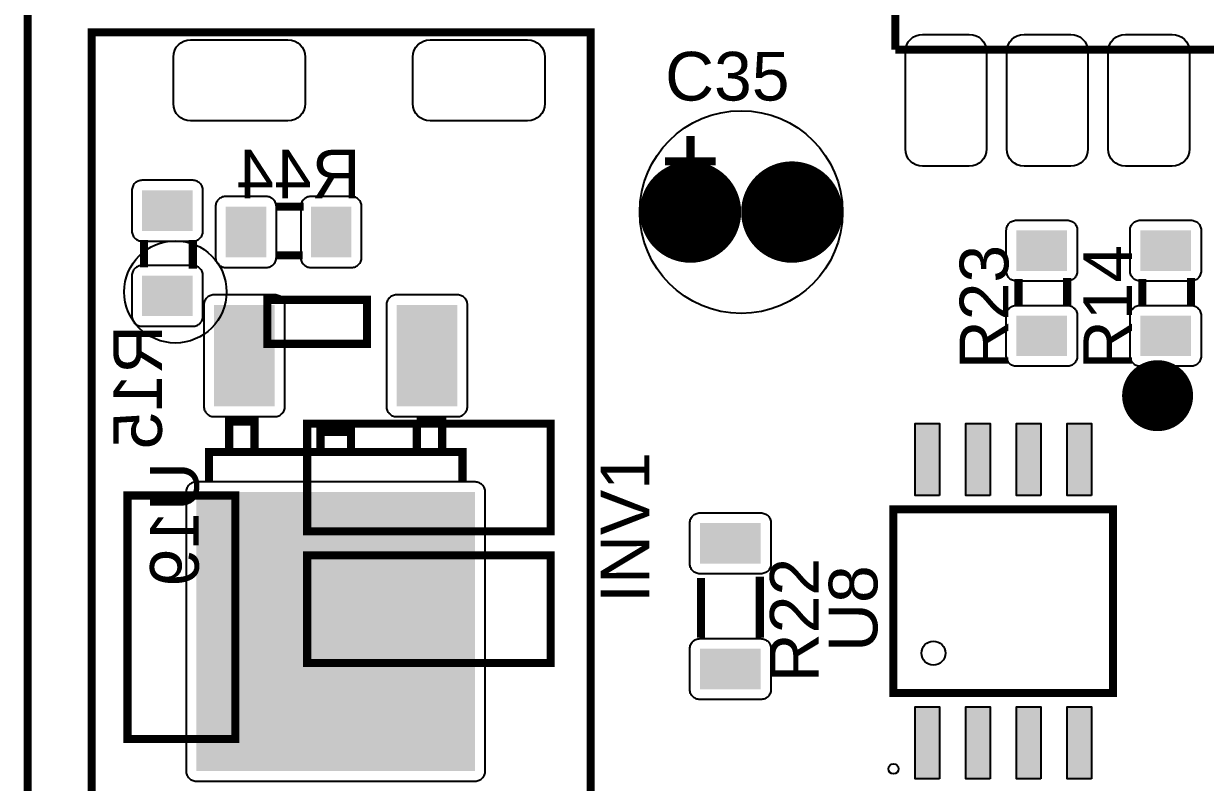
# Model space of a CAD drawing. Header units: inches. Extents: x -2.66 to 2.66, y -1.71 to 1.71.
# Drawn here: x -2.663 to -1.498, y -0.739 to 0.009 of the extents above; entities that cross this region are included whole.
import ezdxf

# ---------------------------------------------------------------- set-up
doc = ezdxf.new("R2010")
doc.units = ezdxf.units.IN
doc.layers.get('0').update_dxf_attribs({"linetype": 'CONTINUOUS'})

# ---------------------------------------------------------------- blocks, each defined once
blk = doc.blocks.new('RPAD')
blk.add_trace([(-0.5, -0.5), (-0.5, 0.5), (0.5, -0.5), (0.5, 0.5)])
blk = doc.blocks.new('EPAD')
at = {"const_width": 0.5}
blk.add_lwpolyline([(-0.25, 0, 1), (0.25, 0, 1)], format="xyb", close=True, dxfattribs=at)

msp = doc.modelspace()

# ---------------------------------------------------------------- linework, layer by layer
for points, const_width in [([(-2.658795, -1.704157), (2.658795, -1.704157), (2.658795, 1.704157), (-2.658795, 1.704157), (-2.658795, -1.704157)], 0.008), ([(-2.658795, -1.704157), (2.658795, -1.704157), (2.658795, 1.704157), (-2.658795, 1.704157), (-2.658795, -1.704157)], 0.008), ([(-2.658795, -1.704157), (2.658795, -1.704157), (2.658795, 1.704157), (-2.658795, 1.704157), (-2.658795, -1.704157)], 0.008), ([(-1.803283, -0.016362), (-1.803283, 0.133638)], 0.008), ([(-1.803283, -0.016362), (-1.803283, 0.133638)], 0.008), ([(-1.803283, -0.016362), (-1.803283, 0.133638)], 0.008), ([(-2.595803, -0.92463), (-2.103677, -0.92463), (-2.103677, 0.000567), (-2.595803, 0.000567), (-2.595803, -0.92463)], 0.008), ([(-2.595803, -0.92463), (-2.103677, -0.92463), (-2.103677, 0.000567), (-2.595803, 0.000567), (-2.595803, -0.92463)], 0.008), ([(-2.595803, -0.92463), (-2.103677, -0.92463), (-2.103677, 0.000567), (-2.595803, 0.000567), (-2.595803, -0.92463)], 0.008), ([(-1.803283, -0.016362), (0.196717, -0.016362)], 0.008), ([(-1.803283, -0.016362), (0.196717, -0.016362)], 0.008), ([(-1.803283, -0.016362), (0.196717, -0.016362)], 0.008), ([(-2.005252, -0.101598), (-2.005252, -0.151598)], 0.008), ([(-2.005252, -0.101598), (-2.005252, -0.151598)], 0.008), ([(-2.005252, -0.101598), (-2.005252, -0.151598)], 0.008), ([(-2.030252, -0.126598), (-1.980252, -0.126598)], 0.008), ([(-2.030252, -0.126598), (-1.980252, -0.126598)], 0.008), ([(-2.030252, -0.126598), (-1.980252, -0.126598)], 0.008), ([(-2.414583, -0.171283), (-2.386583, -0.171283)], 0.008), ([(-2.414583, -0.171283), (-2.386583, -0.171283)], 0.008), ([(-2.414583, -0.171283), (-2.386583, -0.171283)], 0.008), ([(-2.544, -0.204276), (-2.544, -0.231276)], 0.008), ([(-2.544, -0.204276), (-2.544, -0.231276)], 0.008), ([(-2.544, -0.204276), (-2.544, -0.231276)], 0.008), ([(-2.496, -0.204276), (-2.496, -0.232276)], 0.008), ([(-2.496, -0.204276), (-2.496, -0.232276)], 0.008), ([(-2.496, -0.204276), (-2.496, -0.232276)], 0.008), ([(-2.414583, -0.219283), (-2.387583, -0.219283)], 0.008), ([(-2.414583, -0.219283), (-2.387583, -0.219283)], 0.008), ([(-2.414583, -0.219283), (-2.387583, -0.219283)], 0.008), ([(-1.681795, -0.269646), (-1.681795, -0.242646)], 0.008), ([(-1.681795, -0.269646), (-1.681795, -0.242646)], 0.008), ([(-1.681795, -0.269646), (-1.681795, -0.242646)], 0.008), ([(-1.633795, -0.269646), (-1.633795, -0.241646)], 0.008), ([(-1.633795, -0.269646), (-1.633795, -0.241646)], 0.008), ([(-1.633795, -0.269646), (-1.633795, -0.241646)], 0.008), ([(-1.559748, -0.269646), (-1.559748, -0.242646)], 0.008), ([(-1.559748, -0.269646), (-1.559748, -0.242646)], 0.008), ([(-1.559748, -0.269646), (-1.559748, -0.242646)], 0.008), ([(-1.511748, -0.269646), (-1.511748, -0.241646)], 0.008), ([(-1.511748, -0.269646), (-1.511748, -0.241646)], 0.008), ([(-1.511748, -0.269646), (-1.511748, -0.241646)], 0.008), ([(-2.422575, -0.30652), (-2.32415, -0.30652), (-2.32415, -0.263213), (-2.422575, -0.263213), (-2.422575, -0.30652)], 0.008), ([(-2.422575, -0.30652), (-2.32415, -0.30652), (-2.32415, -0.263213), (-2.422575, -0.263213), (-2.422575, -0.30652)], 0.008), ([(-2.422575, -0.30652), (-2.32415, -0.30652), (-2.32415, -0.263213), (-2.422575, -0.263213), (-2.422575, -0.30652)], 0.008), ([(-2.460094, -0.413331), (-2.460094, -0.383331), (-2.435094, -0.383331), (-2.435094, -0.413331)], 0.008), ([(-2.460094, -0.413331), (-2.460094, -0.383331), (-2.435094, -0.383331), (-2.435094, -0.413331)], 0.008), ([(-2.460094, -0.413331), (-2.460094, -0.383331), (-2.435094, -0.383331), (-2.435094, -0.413331)], 0.008), ([(-2.383205, -0.491559), (-2.143047, -0.491559), (-2.143047, -0.38526), (-2.383205, -0.38526), (-2.383205, -0.491559)], 0.008), ([(-2.383205, -0.491559), (-2.143047, -0.491559), (-2.143047, -0.38526), (-2.383205, -0.38526), (-2.383205, -0.491559)], 0.008), ([(-2.383205, -0.491559), (-2.143047, -0.491559), (-2.143047, -0.38526), (-2.383205, -0.38526), (-2.383205, -0.491559)], 0.008), ([(-2.250094, -0.413331), (-2.250094, -0.383331), (-2.275094, -0.383331)], 0.008), ([(-2.275094, -0.413331), (-2.275094, -0.383331)], 0.008), ([(-2.250094, -0.413331), (-2.250094, -0.383331), (-2.275094, -0.383331)], 0.008), ([(-2.275094, -0.413331), (-2.275094, -0.383331)], 0.008), ([(-2.250094, -0.413331), (-2.250094, -0.383331), (-2.275094, -0.383331)], 0.008), ([(-2.275094, -0.413331), (-2.275094, -0.383331)], 0.008), ([(-2.370094, -0.413331), (-2.370094, -0.393331), (-2.340094, -0.393331), (-2.340094, -0.413331)], 0.008), ([(-2.370094, -0.413331), (-2.370094, -0.393331), (-2.340094, -0.393331), (-2.340094, -0.413331)], 0.008), ([(-2.370094, -0.413331), (-2.370094, -0.393331), (-2.340094, -0.393331), (-2.340094, -0.413331)], 0.008), ([(-2.480094, -0.443331), (-2.480094, -0.413331), (-2.230094, -0.413331), (-2.230094, -0.443331)], 0.008), ([(-2.480094, -0.443331), (-2.480094, -0.413331), (-2.230094, -0.413331), (-2.230094, -0.443331)], 0.008), ([(-2.480094, -0.443331), (-2.480094, -0.413331), (-2.230094, -0.413331), (-2.230094, -0.443331)], 0.008), ([(-2.56037, -0.696283), (-2.454071, -0.696283), (-2.454071, -0.456126), (-2.56037, -0.456126), (-2.56037, -0.696283)], 0.008), ([(-2.56037, -0.696283), (-2.454071, -0.696283), (-2.454071, -0.456126), (-2.56037, -0.456126), (-2.56037, -0.696283)], 0.008), ([(-2.56037, -0.696283), (-2.454071, -0.696283), (-2.454071, -0.456126), (-2.56037, -0.456126), (-2.56037, -0.696283)], 0.008), ([(-1.58852, -0.651008), (-1.58852, -0.469906), (-1.805055, -0.469906), (-1.805055, -0.651008), (-1.58852, -0.651008)], 0.007874), ([(-1.58852, -0.651008), (-1.58852, -0.469906), (-1.805055, -0.469906), (-1.805055, -0.651008), (-1.58852, -0.651008)], 0.007874), ([(-1.58852, -0.651008), (-1.58852, -0.469906), (-1.805055, -0.469906), (-1.805055, -0.651008), (-1.58852, -0.651008)], 0.007874), ([(-2.383205, -0.62148), (-2.143047, -0.62148), (-2.143047, -0.515181), (-2.383205, -0.515181), (-2.383205, -0.62148)], 0.008), ([(-2.383205, -0.62148), (-2.143047, -0.62148), (-2.143047, -0.515181), (-2.383205, -0.515181), (-2.383205, -0.62148)], 0.008), ([(-2.383205, -0.62148), (-2.143047, -0.62148), (-2.143047, -0.515181), (-2.383205, -0.515181), (-2.383205, -0.62148)], 0.008), ([(-1.994882, -0.53737), (-1.994882, -0.59637)], 0.008), ([(-1.994882, -0.53737), (-1.994882, -0.59637)], 0.008), ([(-1.994882, -0.53737), (-1.994882, -0.59637)], 0.008), ([(-1.936882, -0.53637), (-1.936882, -0.59637)], 0.008), ([(-1.936882, -0.53637), (-1.936882, -0.59637)], 0.008), ([(-1.936882, -0.53637), (-1.936882, -0.59637)], 0.008)]:
    msp.add_lwpolyline(points, dxfattribs=dict(const_width=const_width))
for points in [[(-2.385134, -0.023677), (-2.385134, -0.069677), (-2.385472, -0.073153), (-2.386445, -0.076367), (-2.387991, -0.079258), (-2.390048, -0.081763), (-2.392553, -0.08382), (-2.395444, -0.085366), (-2.398658, -0.086339), (-2.402134, -0.086677), (-2.498134, -0.086677), (-2.50161, -0.086339), (-2.504824, -0.085366), (-2.507715, -0.08382), (-2.51022, -0.081763), (-2.512276, -0.079258), (-2.513822, -0.076367), (-2.514796, -0.073153), (-2.515134, -0.069677), (-2.515134, -0.023677), (-2.514796, -0.020201), (-2.513822, -0.016987), (-2.512276, -0.014096), (-2.51022, -0.011591), (-2.507715, -0.009535), (-2.504824, -0.007989), (-2.50161, -0.007015), (-2.498134, -0.006677), (-2.402134, -0.006677), (-2.398658, -0.007015), (-2.395444, -0.007989), (-2.392553, -0.009535), (-2.390048, -0.011591), (-2.387991, -0.014096), (-2.386445, -0.016987), (-2.385472, -0.020201), (-2.385134, -0.023677)], [(-2.148913, -0.023677), (-2.148913, -0.069677), (-2.149252, -0.073153), (-2.150225, -0.076367), (-2.151771, -0.079258), (-2.153828, -0.081763), (-2.156332, -0.08382), (-2.159223, -0.085366), (-2.162437, -0.086339), (-2.165913, -0.086677), (-2.261913, -0.086677), (-2.265389, -0.086339), (-2.268604, -0.085366), (-2.271494, -0.08382), (-2.273999, -0.081763), (-2.276056, -0.079258), (-2.277602, -0.076367), (-2.278575, -0.073153), (-2.278913, -0.069677), (-2.278913, -0.023677), (-2.278575, -0.020201), (-2.277602, -0.016987), (-2.276056, -0.014096), (-2.273999, -0.011591), (-2.271494, -0.009535), (-2.268604, -0.007989), (-2.265389, -0.007015), (-2.261913, -0.006677), (-2.165913, -0.006677), (-2.162437, -0.007015), (-2.159223, -0.007989), (-2.156332, -0.009535), (-2.153828, -0.011591), (-2.151771, -0.014096), (-2.150225, -0.016987), (-2.149252, -0.020201), (-2.148913, -0.023677)], [(-1.776283, -0.001362), (-1.730283, -0.001362), (-1.726807, -0.0017), (-1.723593, -0.002674), (-1.720702, -0.00422), (-1.718198, -0.006276), (-1.716141, -0.008781), (-1.714595, -0.011672), (-1.713622, -0.014886), (-1.713283, -0.018362), (-1.713283, -0.114362), (-1.713622, -0.117838), (-1.714595, -0.121052), (-1.716141, -0.123943), (-1.718198, -0.126448), (-1.720702, -0.128505), (-1.723593, -0.130051), (-1.726807, -0.131024), (-1.730283, -0.131362), (-1.776283, -0.131362), (-1.779759, -0.131024), (-1.782974, -0.130051), (-1.785865, -0.128505), (-1.788369, -0.126448), (-1.790426, -0.123943), (-1.791972, -0.121052), (-1.792945, -0.117838), (-1.793283, -0.114362), (-1.793283, -0.018362), (-1.792945, -0.014886), (-1.791972, -0.011672), (-1.790426, -0.008781), (-1.788369, -0.006276), (-1.785865, -0.00422), (-1.782974, -0.002674), (-1.779759, -0.0017), (-1.776283, -0.001362)], [(-1.676283, -0.001362), (-1.630283, -0.001362), (-1.626807, -0.0017), (-1.623593, -0.002674), (-1.620702, -0.00422), (-1.618198, -0.006276), (-1.616141, -0.008781), (-1.614595, -0.011672), (-1.613622, -0.014886), (-1.613283, -0.018362), (-1.613283, -0.114362), (-1.613622, -0.117838), (-1.614595, -0.121052), (-1.616141, -0.123943), (-1.618198, -0.126448), (-1.620702, -0.128505), (-1.623593, -0.130051), (-1.626807, -0.131024), (-1.630283, -0.131362), (-1.676283, -0.131362), (-1.679759, -0.131024), (-1.682974, -0.130051), (-1.685865, -0.128505), (-1.688369, -0.126448), (-1.690426, -0.123943), (-1.691972, -0.121052), (-1.692945, -0.117838), (-1.693283, -0.114362), (-1.693283, -0.018362), (-1.692945, -0.014886), (-1.691972, -0.011672), (-1.690426, -0.008781), (-1.688369, -0.006276), (-1.685865, -0.00422), (-1.682974, -0.002674), (-1.679759, -0.0017), (-1.676283, -0.001362)], [(-1.576283, -0.001362), (-1.530283, -0.001362), (-1.526807, -0.0017), (-1.523593, -0.002674), (-1.520702, -0.00422), (-1.518198, -0.006276), (-1.516141, -0.008781), (-1.514595, -0.011672), (-1.513622, -0.014886), (-1.513283, -0.018362), (-1.513283, -0.114362), (-1.513622, -0.117838), (-1.514595, -0.121052), (-1.516141, -0.123943), (-1.518198, -0.126448), (-1.520702, -0.128505), (-1.523593, -0.130051), (-1.526807, -0.131024), (-1.530283, -0.131362), (-1.576283, -0.131362), (-1.579759, -0.131024), (-1.582974, -0.130051), (-1.585865, -0.128505), (-1.588369, -0.126448), (-1.590426, -0.123943), (-1.591972, -0.121052), (-1.592945, -0.117838), (-1.593283, -0.114362), (-1.593283, -0.018362), (-1.592945, -0.014886), (-1.591972, -0.011672), (-1.590426, -0.008781), (-1.588369, -0.006276), (-1.585865, -0.00422), (-1.582974, -0.002674), (-1.579759, -0.0017), (-1.576283, -0.001362)], [(-2.556, -0.155276), (-2.556, -0.195276), (-2.55595, -0.196315), (-2.555801, -0.19732), (-2.555559, -0.198287), (-2.555228, -0.199211), (-2.554814, -0.200087), (-2.554319, -0.200911), (-2.55375, -0.201679), (-2.553109, -0.202385), (-2.552403, -0.203025), (-2.551636, -0.203594), (-2.550812, -0.204089), (-2.549935, -0.204504), (-2.549011, -0.204835), (-2.548044, -0.205077), (-2.547039, -0.205225), (-2.546, -0.205276), (-2.496, -0.205276), (-2.494961, -0.205225), (-2.493956, -0.205077), (-2.492989, -0.204835), (-2.492065, -0.204504), (-2.491188, -0.204089), (-2.490364, -0.203594), (-2.489597, -0.203025), (-2.488891, -0.202385), (-2.48825, -0.201679), (-2.487681, -0.200911), (-2.487186, -0.200087), (-2.486772, -0.199211), (-2.486441, -0.198287), (-2.486199, -0.19732), (-2.48605, -0.196315), (-2.486, -0.195276), (-2.486, -0.155276), (-2.48605, -0.154236), (-2.486199, -0.153231), (-2.486441, -0.152264), (-2.486772, -0.15134), (-2.487186, -0.150464), (-2.487681, -0.14964), (-2.48825, -0.148872), (-2.488891, -0.148166), (-2.489597, -0.147526), (-2.490364, -0.146957), (-2.491188, -0.146462), (-2.492065, -0.146047), (-2.492989, -0.145717), (-2.493956, -0.145474), (-2.494961, -0.145326), (-2.496, -0.145276), (-2.546, -0.145276), (-2.547039, -0.145326), (-2.548044, -0.145474), (-2.549011, -0.145717), (-2.549935, -0.146047), (-2.550812, -0.146462), (-2.551636, -0.146957), (-2.552403, -0.147526), (-2.553109, -0.148166), (-2.55375, -0.148872), (-2.554319, -0.14964), (-2.554814, -0.150464), (-2.555228, -0.15134), (-2.555559, -0.152264), (-2.555801, -0.153231), (-2.55595, -0.154236), (-2.556, -0.155276)], [(-2.463583, -0.231283), (-2.423583, -0.231283), (-2.422543, -0.231233), (-2.421538, -0.231085), (-2.420571, -0.230843), (-2.419647, -0.230512), (-2.418771, -0.230097), (-2.417947, -0.229602), (-2.417179, -0.229033), (-2.416473, -0.228393), (-2.415833, -0.227687), (-2.415264, -0.226919), (-2.414769, -0.226095), (-2.414354, -0.225219), (-2.414024, -0.224295), (-2.413781, -0.223328), (-2.413633, -0.222323), (-2.413583, -0.221283), (-2.413583, -0.171283), (-2.413633, -0.170244), (-2.413781, -0.169239), (-2.414024, -0.168272), (-2.414354, -0.167348), (-2.414769, -0.166472), (-2.415264, -0.165648), (-2.415833, -0.16488), (-2.416473, -0.164174), (-2.417179, -0.163534), (-2.417947, -0.162965), (-2.418771, -0.16247), (-2.419647, -0.162055), (-2.420571, -0.161724), (-2.421538, -0.161482), (-2.422543, -0.161334), (-2.423583, -0.161283), (-2.463583, -0.161283), (-2.464622, -0.161334), (-2.465627, -0.161482), (-2.466594, -0.161724), (-2.467518, -0.162055), (-2.468394, -0.16247), (-2.469219, -0.162965), (-2.469986, -0.163534), (-2.470692, -0.164174), (-2.471332, -0.16488), (-2.471902, -0.165648), (-2.472396, -0.166472), (-2.472811, -0.167348), (-2.473142, -0.168272), (-2.473384, -0.169239), (-2.473532, -0.170244), (-2.473583, -0.171283), (-2.473583, -0.221283), (-2.473532, -0.222323), (-2.473384, -0.223328), (-2.473142, -0.224295), (-2.472811, -0.225219), (-2.472396, -0.226095), (-2.471902, -0.226919), (-2.471332, -0.227687), (-2.470692, -0.228393), (-2.469986, -0.229033), (-2.469219, -0.229602), (-2.468394, -0.230097), (-2.467518, -0.230512), (-2.466594, -0.230843), (-2.465627, -0.231085), (-2.464622, -0.231233), (-2.463583, -0.231283)], [(-2.379583, -0.231283), (-2.339583, -0.231283), (-2.338543, -0.231233), (-2.337538, -0.231085), (-2.336571, -0.230843), (-2.335647, -0.230512), (-2.334771, -0.230097), (-2.333947, -0.229602), (-2.333179, -0.229033), (-2.332473, -0.228393), (-2.331833, -0.227687), (-2.331264, -0.226919), (-2.330769, -0.226095), (-2.330354, -0.225219), (-2.330024, -0.224295), (-2.329781, -0.223328), (-2.329633, -0.222323), (-2.329583, -0.221283), (-2.329583, -0.171283), (-2.329633, -0.170244), (-2.329781, -0.169239), (-2.330024, -0.168272), (-2.330354, -0.167348), (-2.330769, -0.166472), (-2.331264, -0.165648), (-2.331833, -0.16488), (-2.332473, -0.164174), (-2.333179, -0.163534), (-2.333947, -0.162965), (-2.334771, -0.16247), (-2.335647, -0.162055), (-2.336571, -0.161724), (-2.337538, -0.161482), (-2.338543, -0.161334), (-2.339583, -0.161283), (-2.379583, -0.161283), (-2.380622, -0.161334), (-2.381627, -0.161482), (-2.382594, -0.161724), (-2.383518, -0.162055), (-2.384394, -0.16247), (-2.385219, -0.162965), (-2.385986, -0.163534), (-2.386692, -0.164174), (-2.387332, -0.16488), (-2.387902, -0.165648), (-2.388396, -0.166472), (-2.388811, -0.167348), (-2.389142, -0.168272), (-2.389384, -0.169239), (-2.389532, -0.170244), (-2.389583, -0.171283), (-2.389583, -0.221283), (-2.389532, -0.222323), (-2.389384, -0.223328), (-2.389142, -0.224295), (-2.388811, -0.225219), (-2.388396, -0.226095), (-2.387902, -0.226919), (-2.387332, -0.227687), (-2.386692, -0.228393), (-2.385986, -0.229033), (-2.385219, -0.229602), (-2.384394, -0.230097), (-2.383518, -0.230512), (-2.382594, -0.230843), (-2.381627, -0.231085), (-2.380622, -0.231233), (-2.379583, -0.231283)], [(-1.693795, -0.234646), (-1.693795, -0.194646), (-1.693745, -0.193606), (-1.693596, -0.192601), (-1.693354, -0.191634), (-1.693024, -0.19071), (-1.692609, -0.189834), (-1.692114, -0.18901), (-1.691545, -0.188242), (-1.690905, -0.187536), (-1.690198, -0.186896), (-1.689431, -0.186327), (-1.688607, -0.185832), (-1.687731, -0.185417), (-1.686807, -0.185087), (-1.68584, -0.184844), (-1.684835, -0.184696), (-1.683795, -0.184646), (-1.633795, -0.184646), (-1.632756, -0.184696), (-1.631751, -0.184844), (-1.630784, -0.185087), (-1.62986, -0.185417), (-1.628983, -0.185832), (-1.628159, -0.186327), (-1.627392, -0.186896), (-1.626686, -0.187536), (-1.626046, -0.188242), (-1.625476, -0.18901), (-1.624981, -0.189834), (-1.624567, -0.19071), (-1.624236, -0.191634), (-1.623994, -0.192601), (-1.623846, -0.193606), (-1.623795, -0.194646), (-1.623795, -0.234646), (-1.623846, -0.235685), (-1.623994, -0.23669), (-1.624236, -0.237657), (-1.624567, -0.238581), (-1.624981, -0.239457), (-1.625476, -0.240281), (-1.626046, -0.241049), (-1.626686, -0.241755), (-1.627392, -0.242395), (-1.628159, -0.242965), (-1.628983, -0.243459), (-1.62986, -0.243874), (-1.630784, -0.244205), (-1.631751, -0.244447), (-1.632756, -0.244595), (-1.633795, -0.244646), (-1.683795, -0.244646), (-1.684835, -0.244595), (-1.68584, -0.244447), (-1.686807, -0.244205), (-1.687731, -0.243874), (-1.688607, -0.243459), (-1.689431, -0.242965), (-1.690198, -0.242395), (-1.690905, -0.241755), (-1.691545, -0.241049), (-1.692114, -0.240281), (-1.692609, -0.239457), (-1.693024, -0.238581), (-1.693354, -0.237657), (-1.693596, -0.23669), (-1.693745, -0.235685), (-1.693795, -0.234646)], [(-1.571748, -0.234646), (-1.571748, -0.194646), (-1.571698, -0.193606), (-1.571549, -0.192601), (-1.571307, -0.191634), (-1.570976, -0.19071), (-1.570562, -0.189834), (-1.570067, -0.18901), (-1.569498, -0.188242), (-1.568857, -0.187536), (-1.568151, -0.186896), (-1.567384, -0.186327), (-1.56656, -0.185832), (-1.565683, -0.185417), (-1.564759, -0.185087), (-1.563793, -0.184844), (-1.562787, -0.184696), (-1.561748, -0.184646), (-1.511748, -0.184646), (-1.510709, -0.184696), (-1.509704, -0.184844), (-1.508737, -0.185087), (-1.507813, -0.185417), (-1.506936, -0.185832), (-1.506112, -0.186327), (-1.505345, -0.186896), (-1.504639, -0.187536), (-1.503998, -0.188242), (-1.503429, -0.18901), (-1.502934, -0.189834), (-1.50252, -0.19071), (-1.502189, -0.191634), (-1.501947, -0.192601), (-1.501798, -0.193606), (-1.501748, -0.194646), (-1.501748, -0.234646), (-1.501798, -0.235685), (-1.501947, -0.23669), (-1.502189, -0.237657), (-1.50252, -0.238581), (-1.502934, -0.239457), (-1.503429, -0.240281), (-1.503998, -0.241049), (-1.504639, -0.241755), (-1.505345, -0.242395), (-1.506112, -0.242965), (-1.506936, -0.243459), (-1.507813, -0.243874), (-1.508737, -0.244205), (-1.509704, -0.244447), (-1.510709, -0.244595), (-1.511748, -0.244646), (-1.561748, -0.244646), (-1.562787, -0.244595), (-1.563793, -0.244447), (-1.564759, -0.244205), (-1.565683, -0.243874), (-1.56656, -0.243459), (-1.567384, -0.242965), (-1.568151, -0.242395), (-1.568857, -0.241755), (-1.569498, -0.241049), (-1.570067, -0.240281), (-1.570562, -0.239457), (-1.570976, -0.238581), (-1.571307, -0.237657), (-1.571549, -0.23669), (-1.571698, -0.235685), (-1.571748, -0.234646)], [(-2.556, -0.239276), (-2.556, -0.279276), (-2.55595, -0.280315), (-2.555801, -0.28132), (-2.555559, -0.282287), (-2.555228, -0.283211), (-2.554814, -0.284087), (-2.554319, -0.284911), (-2.55375, -0.285679), (-2.553109, -0.286385), (-2.552403, -0.287025), (-2.551636, -0.287594), (-2.550812, -0.288089), (-2.549935, -0.288504), (-2.549011, -0.288835), (-2.548044, -0.289077), (-2.547039, -0.289225), (-2.546, -0.289276), (-2.496, -0.289276), (-2.494961, -0.289225), (-2.493956, -0.289077), (-2.492989, -0.288835), (-2.492065, -0.288504), (-2.491188, -0.288089), (-2.490364, -0.287594), (-2.489597, -0.287025), (-2.488891, -0.286385), (-2.48825, -0.285679), (-2.487681, -0.284911), (-2.487186, -0.284087), (-2.486772, -0.283211), (-2.486441, -0.282287), (-2.486199, -0.28132), (-2.48605, -0.280315), (-2.486, -0.279276), (-2.486, -0.239276), (-2.48605, -0.238236), (-2.486199, -0.237231), (-2.486441, -0.236264), (-2.486772, -0.23534), (-2.487186, -0.234464), (-2.487681, -0.23364), (-2.48825, -0.232872), (-2.488891, -0.232166), (-2.489597, -0.231526), (-2.490364, -0.230957), (-2.491188, -0.230462), (-2.492065, -0.230047), (-2.492989, -0.229717), (-2.493956, -0.229474), (-2.494961, -0.229326), (-2.496, -0.229276), (-2.546, -0.229276), (-2.547039, -0.229326), (-2.548044, -0.229474), (-2.549011, -0.229717), (-2.549935, -0.230047), (-2.550812, -0.230462), (-2.551636, -0.230957), (-2.552403, -0.231526), (-2.553109, -0.232166), (-2.55375, -0.232872), (-2.554319, -0.23364), (-2.554814, -0.234464), (-2.555228, -0.23534), (-2.555559, -0.236264), (-2.555801, -0.237231), (-2.55595, -0.238236), (-2.556, -0.239276)], [(-2.475094, -0.378331), (-2.415094, -0.378331), (-2.414055, -0.37828), (-2.41305, -0.378132), (-2.412083, -0.37789), (-2.411159, -0.377559), (-2.410283, -0.377144), (-2.409459, -0.37665), (-2.408691, -0.37608), (-2.407985, -0.37544), (-2.407345, -0.374734), (-2.406776, -0.373967), (-2.406281, -0.373143), (-2.405866, -0.372266), (-2.405535, -0.371342), (-2.405293, -0.370375), (-2.405145, -0.36937), (-2.405094, -0.368331), (-2.405094, -0.268331), (-2.405145, -0.267291), (-2.405293, -0.266286), (-2.405535, -0.265319), (-2.405866, -0.264395), (-2.406281, -0.263519), (-2.406776, -0.262695), (-2.407345, -0.261928), (-2.407985, -0.261221), (-2.408691, -0.260581), (-2.409459, -0.260012), (-2.410283, -0.259517), (-2.411159, -0.259102), (-2.412083, -0.258772), (-2.41305, -0.25853), (-2.414055, -0.258381), (-2.415094, -0.258331), (-2.475094, -0.258331), (-2.476134, -0.258381), (-2.477139, -0.25853), (-2.478106, -0.258772), (-2.47903, -0.259102), (-2.479906, -0.259517), (-2.48073, -0.260012), (-2.481498, -0.260581), (-2.482204, -0.261221), (-2.482844, -0.261928), (-2.483413, -0.262695), (-2.483908, -0.263519), (-2.484323, -0.264395), (-2.484654, -0.265319), (-2.484896, -0.266286), (-2.485044, -0.267291), (-2.485094, -0.268331), (-2.485094, -0.368331), (-2.485044, -0.36937), (-2.484896, -0.370375), (-2.484654, -0.371342), (-2.484323, -0.372266), (-2.483908, -0.373143), (-2.483413, -0.373967), (-2.482844, -0.374734), (-2.482204, -0.37544), (-2.481498, -0.37608), (-2.48073, -0.37665), (-2.479906, -0.377144), (-2.47903, -0.377559), (-2.478106, -0.37789), (-2.477139, -0.378132), (-2.476134, -0.37828), (-2.475094, -0.378331)], [(-2.295094, -0.378331), (-2.235094, -0.378331), (-2.234055, -0.37828), (-2.23305, -0.378132), (-2.232083, -0.37789), (-2.231159, -0.377559), (-2.230283, -0.377144), (-2.229459, -0.37665), (-2.228691, -0.37608), (-2.227985, -0.37544), (-2.227345, -0.374734), (-2.226776, -0.373967), (-2.226281, -0.373143), (-2.225866, -0.372266), (-2.225535, -0.371342), (-2.225293, -0.370375), (-2.225145, -0.36937), (-2.225094, -0.368331), (-2.225094, -0.268331), (-2.225145, -0.267291), (-2.225293, -0.266286), (-2.225535, -0.265319), (-2.225866, -0.264395), (-2.226281, -0.263519), (-2.226776, -0.262695), (-2.227345, -0.261928), (-2.227985, -0.261221), (-2.228691, -0.260581), (-2.229459, -0.260012), (-2.230283, -0.259517), (-2.231159, -0.259102), (-2.232083, -0.258772), (-2.23305, -0.25853), (-2.234055, -0.258381), (-2.235094, -0.258331), (-2.295094, -0.258331), (-2.296134, -0.258381), (-2.297139, -0.25853), (-2.298106, -0.258772), (-2.29903, -0.259102), (-2.299906, -0.259517), (-2.30073, -0.260012), (-2.301498, -0.260581), (-2.302204, -0.261221), (-2.302844, -0.261928), (-2.303413, -0.262695), (-2.303908, -0.263519), (-2.304323, -0.264395), (-2.304654, -0.265319), (-2.304896, -0.266286), (-2.305044, -0.267291), (-2.305094, -0.268331), (-2.305094, -0.368331), (-2.305044, -0.36937), (-2.304896, -0.370375), (-2.304654, -0.371342), (-2.304323, -0.372266), (-2.303908, -0.373143), (-2.303413, -0.373967), (-2.302844, -0.374734), (-2.302204, -0.37544), (-2.301498, -0.37608), (-2.30073, -0.37665), (-2.299906, -0.377144), (-2.29903, -0.377559), (-2.298106, -0.37789), (-2.297139, -0.378132), (-2.296134, -0.37828), (-2.295094, -0.378331)], [(-1.693795, -0.318646), (-1.693795, -0.278646), (-1.693745, -0.277606), (-1.693596, -0.276601), (-1.693354, -0.275634), (-1.693024, -0.27471), (-1.692609, -0.273834), (-1.692114, -0.27301), (-1.691545, -0.272242), (-1.690905, -0.271536), (-1.690198, -0.270896), (-1.689431, -0.270327), (-1.688607, -0.269832), (-1.687731, -0.269417), (-1.686807, -0.269087), (-1.68584, -0.268844), (-1.684835, -0.268696), (-1.683795, -0.268646), (-1.633795, -0.268646), (-1.632756, -0.268696), (-1.631751, -0.268844), (-1.630784, -0.269087), (-1.62986, -0.269417), (-1.628983, -0.269832), (-1.628159, -0.270327), (-1.627392, -0.270896), (-1.626686, -0.271536), (-1.626046, -0.272242), (-1.625476, -0.27301), (-1.624981, -0.273834), (-1.624567, -0.27471), (-1.624236, -0.275634), (-1.623994, -0.276601), (-1.623846, -0.277606), (-1.623795, -0.278646), (-1.623795, -0.318646), (-1.623846, -0.319685), (-1.623994, -0.32069), (-1.624236, -0.321657), (-1.624567, -0.322581), (-1.624981, -0.323457), (-1.625476, -0.324281), (-1.626046, -0.325049), (-1.626686, -0.325755), (-1.627392, -0.326395), (-1.628159, -0.326965), (-1.628983, -0.327459), (-1.62986, -0.327874), (-1.630784, -0.328205), (-1.631751, -0.328447), (-1.632756, -0.328595), (-1.633795, -0.328646), (-1.683795, -0.328646), (-1.684835, -0.328595), (-1.68584, -0.328447), (-1.686807, -0.328205), (-1.687731, -0.327874), (-1.688607, -0.327459), (-1.689431, -0.326965), (-1.690198, -0.326395), (-1.690905, -0.325755), (-1.691545, -0.325049), (-1.692114, -0.324281), (-1.692609, -0.323457), (-1.693024, -0.322581), (-1.693354, -0.321657), (-1.693596, -0.32069), (-1.693745, -0.319685), (-1.693795, -0.318646)], [(-1.571748, -0.318646), (-1.571748, -0.278646), (-1.571698, -0.277606), (-1.571549, -0.276601), (-1.571307, -0.275634), (-1.570976, -0.27471), (-1.570562, -0.273834), (-1.570067, -0.27301), (-1.569498, -0.272242), (-1.568857, -0.271536), (-1.568151, -0.270896), (-1.567384, -0.270327), (-1.56656, -0.269832), (-1.565683, -0.269417), (-1.564759, -0.269087), (-1.563793, -0.268844), (-1.562787, -0.268696), (-1.561748, -0.268646), (-1.511748, -0.268646), (-1.510709, -0.268696), (-1.509704, -0.268844), (-1.508737, -0.269087), (-1.507813, -0.269417), (-1.506936, -0.269832), (-1.506112, -0.270327), (-1.505345, -0.270896), (-1.504639, -0.271536), (-1.503998, -0.272242), (-1.503429, -0.27301), (-1.502934, -0.273834), (-1.50252, -0.27471), (-1.502189, -0.275634), (-1.501947, -0.276601), (-1.501798, -0.277606), (-1.501748, -0.278646), (-1.501748, -0.318646), (-1.501798, -0.319685), (-1.501947, -0.32069), (-1.502189, -0.321657), (-1.50252, -0.322581), (-1.502934, -0.323457), (-1.503429, -0.324281), (-1.503998, -0.325049), (-1.504639, -0.325755), (-1.505345, -0.326395), (-1.506112, -0.326965), (-1.506936, -0.327459), (-1.507813, -0.327874), (-1.508737, -0.328205), (-1.509704, -0.328447), (-1.510709, -0.328595), (-1.511748, -0.328646), (-1.561748, -0.328646), (-1.562787, -0.328595), (-1.563793, -0.328447), (-1.564759, -0.328205), (-1.565683, -0.327874), (-1.56656, -0.327459), (-1.567384, -0.326965), (-1.568151, -0.326395), (-1.568857, -0.325755), (-1.569498, -0.325049), (-1.570067, -0.324281), (-1.570562, -0.323457), (-1.570976, -0.322581), (-1.571307, -0.321657), (-1.571549, -0.32069), (-1.571698, -0.319685), (-1.571748, -0.318646)], [(-1.759787, -0.456193), (-1.783787, -0.456193), (-1.783787, -0.385193), (-1.759787, -0.385193), (-1.759787, -0.456193)], [(-1.709787, -0.456193), (-1.733787, -0.456193), (-1.733787, -0.385193), (-1.709787, -0.385193), (-1.709787, -0.456193)], [(-1.659787, -0.456193), (-1.683787, -0.456193), (-1.683787, -0.385193), (-1.659787, -0.385193), (-1.659787, -0.456193)], [(-1.609787, -0.456193), (-1.633787, -0.456193), (-1.633787, -0.385193), (-1.609787, -0.385193), (-1.609787, -0.456193)], [(-2.492594, -0.737831), (-2.217594, -0.737831), (-2.216555, -0.73778), (-2.21555, -0.737632), (-2.214583, -0.73739), (-2.213659, -0.737059), (-2.212783, -0.736644), (-2.211959, -0.73615), (-2.211191, -0.73558), (-2.210485, -0.73494), (-2.209845, -0.734234), (-2.209276, -0.733467), (-2.208781, -0.732643), (-2.208366, -0.731766), (-2.208035, -0.730842), (-2.207793, -0.729875), (-2.207645, -0.72887), (-2.207594, -0.727831), (-2.207594, -0.452831), (-2.207645, -0.451791), (-2.207793, -0.450786), (-2.208035, -0.449819), (-2.208366, -0.448895), (-2.208781, -0.448019), (-2.209276, -0.447195), (-2.209845, -0.446428), (-2.210485, -0.445721), (-2.211191, -0.445081), (-2.211959, -0.444512), (-2.212783, -0.444017), (-2.213659, -0.443602), (-2.214583, -0.443272), (-2.21555, -0.44303), (-2.216555, -0.442881), (-2.217594, -0.442831), (-2.492594, -0.442831), (-2.493634, -0.442881), (-2.494639, -0.44303), (-2.495606, -0.443272), (-2.49653, -0.443602), (-2.497406, -0.444017), (-2.49823, -0.444512), (-2.498998, -0.445081), (-2.499704, -0.445721), (-2.500344, -0.446428), (-2.500913, -0.447195), (-2.501408, -0.448019), (-2.501823, -0.448895), (-2.502154, -0.449819), (-2.502396, -0.450786), (-2.502544, -0.451791), (-2.502594, -0.452831), (-2.502594, -0.727831), (-2.502544, -0.72887), (-2.502396, -0.729875), (-2.502154, -0.730842), (-2.501823, -0.731766), (-2.501408, -0.732643), (-2.500913, -0.733467), (-2.500344, -0.734234), (-2.499704, -0.73494), (-2.498998, -0.73558), (-2.49823, -0.73615), (-2.497406, -0.736644), (-2.49653, -0.737059), (-2.495606, -0.73739), (-2.494639, -0.737632), (-2.493634, -0.73778), (-2.492594, -0.737831)], [(-1.925882, -0.48337), (-1.925882, -0.52337), (-1.925932, -0.524409), (-1.926081, -0.525415), (-1.926323, -0.526381), (-1.926654, -0.527306), (-1.927068, -0.528182), (-1.927563, -0.529006), (-1.928132, -0.529774), (-1.928772, -0.53048), (-1.929479, -0.53112), (-1.930246, -0.531689), (-1.93107, -0.532183), (-1.931946, -0.532598), (-1.93287, -0.532929), (-1.933837, -0.533171), (-1.934843, -0.53332), (-1.935882, -0.53337), (-1.995882, -0.53337), (-1.996921, -0.53332), (-1.997926, -0.533171), (-1.998893, -0.532929), (-1.999817, -0.532598), (-2.000694, -0.532183), (-2.001518, -0.531689), (-2.002285, -0.53112), (-2.002991, -0.53048), (-2.003631, -0.529774), (-2.004201, -0.529006), (-2.004696, -0.528182), (-2.00511, -0.527306), (-2.005441, -0.526381), (-2.005683, -0.525415), (-2.005831, -0.524409), (-2.005882, -0.52337), (-2.005882, -0.48337), (-2.005831, -0.482331), (-2.005683, -0.481326), (-2.005441, -0.480359), (-2.00511, -0.479435), (-2.004696, -0.478558), (-2.004201, -0.477734), (-2.003631, -0.476967), (-2.002991, -0.476261), (-2.002285, -0.47562), (-2.001518, -0.475051), (-2.000694, -0.474557), (-1.999817, -0.474142), (-1.998893, -0.473811), (-1.997926, -0.473569), (-1.996921, -0.47342), (-1.995882, -0.47337), (-1.935882, -0.47337), (-1.934843, -0.47342), (-1.933837, -0.473569), (-1.93287, -0.473811), (-1.931946, -0.474142), (-1.93107, -0.474557), (-1.930246, -0.475051), (-1.929479, -0.47562), (-1.928772, -0.476261), (-1.928132, -0.476967), (-1.927563, -0.477734), (-1.927068, -0.478558), (-1.926654, -0.479435), (-1.926323, -0.480359), (-1.926081, -0.481326), (-1.925932, -0.482331), (-1.925882, -0.48337)], [(-1.925882, -0.60737), (-1.925882, -0.64737), (-1.925932, -0.648409), (-1.926081, -0.649415), (-1.926323, -0.650381), (-1.926654, -0.651306), (-1.927068, -0.652182), (-1.927563, -0.653006), (-1.928132, -0.653774), (-1.928772, -0.65448), (-1.929479, -0.65512), (-1.930246, -0.655689), (-1.93107, -0.656183), (-1.931946, -0.656598), (-1.93287, -0.656929), (-1.933837, -0.657171), (-1.934843, -0.65732), (-1.935882, -0.65737), (-1.995882, -0.65737), (-1.996921, -0.65732), (-1.997926, -0.657171), (-1.998893, -0.656929), (-1.999817, -0.656598), (-2.000694, -0.656183), (-2.001518, -0.655689), (-2.002285, -0.65512), (-2.002991, -0.65448), (-2.003631, -0.653774), (-2.004201, -0.653006), (-2.004696, -0.652182), (-2.00511, -0.651306), (-2.005441, -0.650381), (-2.005683, -0.649415), (-2.005831, -0.648409), (-2.005882, -0.64737), (-2.005882, -0.60737), (-2.005831, -0.606331), (-2.005683, -0.605326), (-2.005441, -0.604359), (-2.00511, -0.603435), (-2.004696, -0.602558), (-2.004201, -0.601734), (-2.003631, -0.600967), (-2.002991, -0.600261), (-2.002285, -0.59962), (-2.001518, -0.599051), (-2.000694, -0.598557), (-1.999817, -0.598142), (-1.998893, -0.597811), (-1.997926, -0.597569), (-1.996921, -0.59742), (-1.995882, -0.59737), (-1.935882, -0.59737), (-1.934843, -0.59742), (-1.933837, -0.597569), (-1.93287, -0.597811), (-1.931946, -0.598142), (-1.93107, -0.598557), (-1.930246, -0.599051), (-1.929479, -0.59962), (-1.928772, -0.600261), (-1.928132, -0.600967), (-1.927563, -0.601734), (-1.927068, -0.602558), (-1.926654, -0.603435), (-1.926323, -0.604359), (-1.926081, -0.605326), (-1.925932, -0.606331), (-1.925882, -0.60737)], [(-1.759787, -0.73572), (-1.783787, -0.73572), (-1.783787, -0.66472), (-1.759787, -0.66472), (-1.759787, -0.73572)], [(-1.709787, -0.73572), (-1.733787, -0.73572), (-1.733787, -0.66472), (-1.709787, -0.66472), (-1.709787, -0.73572)], [(-1.659787, -0.73572), (-1.683787, -0.73572), (-1.683787, -0.66472), (-1.659787, -0.66472), (-1.659787, -0.73572)], [(-1.609787, -0.73572), (-1.633787, -0.73572), (-1.633787, -0.66472), (-1.609787, -0.66472), (-1.609787, -0.73572)]]:
    msp.add_lwpolyline(points, close=True)
for centre, radius in [((-1.955252, -0.176598), 0.1), ((-1.955252, -0.176598), 0.1), ((-1.955252, -0.176598), 0.1), ((-2.513126, -0.255339), 0.050418), ((-2.513126, -0.255339), 0.050418), ((-2.513126, -0.255339), 0.050418), ((-1.765685, -0.611638), 0.011811), ((-1.765685, -0.611638), 0.011811), ((-1.765685, -0.611638), 0.011811), ((-1.805055, -0.725811), 0.004921), ((-1.805055, -0.725811), 0.004921), ((-1.805055, -0.725811), 0.004921)]:
    msp.add_circle(centre, radius)

# ---------------------------------------------------------------- block references
for p, xscale, yscale in [((-2.005252, -0.176598), 0.1, 0.1), ((-1.905252, -0.176598), 0.1, 0.1), ((-1.544622, -0.357701), 0.07, 0.07)]:
    msp.add_blockref('EPAD', p, dxfattribs=dict(xscale=xscale, yscale=yscale))
for p, xscale, yscale, rotation in [((-2.521, -0.175276), 0.04, 0.05, 90), ((-2.443583, -0.196283), 0.04, 0.05, 180), ((-2.359583, -0.196283), 0.04, 0.05, 180), ((-1.658795, -0.214646), 0.04, 0.05, 90), ((-1.536748, -0.214646), 0.04, 0.05, 90), ((-2.521, -0.259276), 0.04, 0.05, 90), ((-2.445095, -0.318331), 0.06, 0.1, 180), ((-2.265095, -0.318331), 0.06, 0.1, 180), ((-1.658795, -0.298646), 0.04, 0.05, 90), ((-1.536748, -0.298646), 0.04, 0.05, 90), ((-1.771787, -0.420693), 0.024, 0.071, 180), ((-1.721787, -0.420693), 0.024, 0.071, 180), ((-1.671787, -0.420693), 0.024, 0.071, 180), ((-1.621787, -0.420693), 0.024, 0.071, 180), ((-2.355094, -0.590331), 0.275, 0.275, 180), ((-1.965882, -0.50337), 0.04, 0.06, -90), ((-1.965882, -0.62737), 0.04, 0.06, -90), ((-1.771787, -0.70022), 0.024, 0.071, 180), ((-1.721787, -0.70022), 0.024, 0.071, 180), ((-1.671787, -0.70022), 0.024, 0.071, 180), ((-1.621787, -0.70022), 0.024, 0.071, 180)]:
    msp.add_blockref('RPAD', p, dxfattribs=dict(xscale=xscale, yscale=yscale, rotation=rotation))

# ---------------------------------------------------------------- texts
at = {"width": 1.041667}
msp.add_text('C35', height=0.048, dxfattribs=at).set_placement((-2.030252, -0.066598))
msp.add_text('C35', height=0.048, dxfattribs=at).set_placement((-2.030252, -0.066598))
msp.add_text('C35', height=0.048, dxfattribs=at).set_placement((-2.030252, -0.066598))
at = {"text_generation_flag": 2, "width": 1.041667}
msp.add_text('R44', height=0.048, dxfattribs=at).set_placement((-2.33052, -0.16311))
msp.add_text('R44', height=0.048, dxfattribs=at).set_placement((-2.33052, -0.16311))
msp.add_text('R44', height=0.048, dxfattribs=at).set_placement((-2.33052, -0.16311))
at = {"width": 1.041667}
for s, p in [('R23', (-1.691795, -0.331646)), ('R23', (-1.691795, -0.331646)), ('R23', (-1.691795, -0.331646)), ('R14', (-1.569748, -0.331646)), ('R14', (-1.569748, -0.331646)), ('R14', (-1.569748, -0.331646)), ('INV1', (-2.045677, -0.562031)), ('INV1', (-2.045677, -0.562031)), ('INV1', (-2.045677, -0.562031)), ('R22', (-1.878882, -0.64037)), ('R22', (-1.878882, -0.64037)), ('R22', (-1.878882, -0.64037)), ('U8', (-1.820898, -0.610457)), ('U8', (-1.820898, -0.610457)), ('U8', (-1.820898, -0.610457))]:
    msp.add_text(s, height=0.048, rotation=90, dxfattribs=at).set_placement(p)
at = {"text_generation_flag": 2, "width": 1.041667}
for s, p in [('R15', (-2.526441, -0.287945)), ('R15', (-2.526441, -0.287945)), ('R15', (-2.526441, -0.287945)), ('U19', (-2.490094, -0.423081)), ('U19', (-2.490094, -0.423081)), ('U19', (-2.490094, -0.423081))]:
    msp.add_text(s, height=0.048, rotation=90, dxfattribs=at).set_placement(p)

doc.saveas('drawing.dxf')
